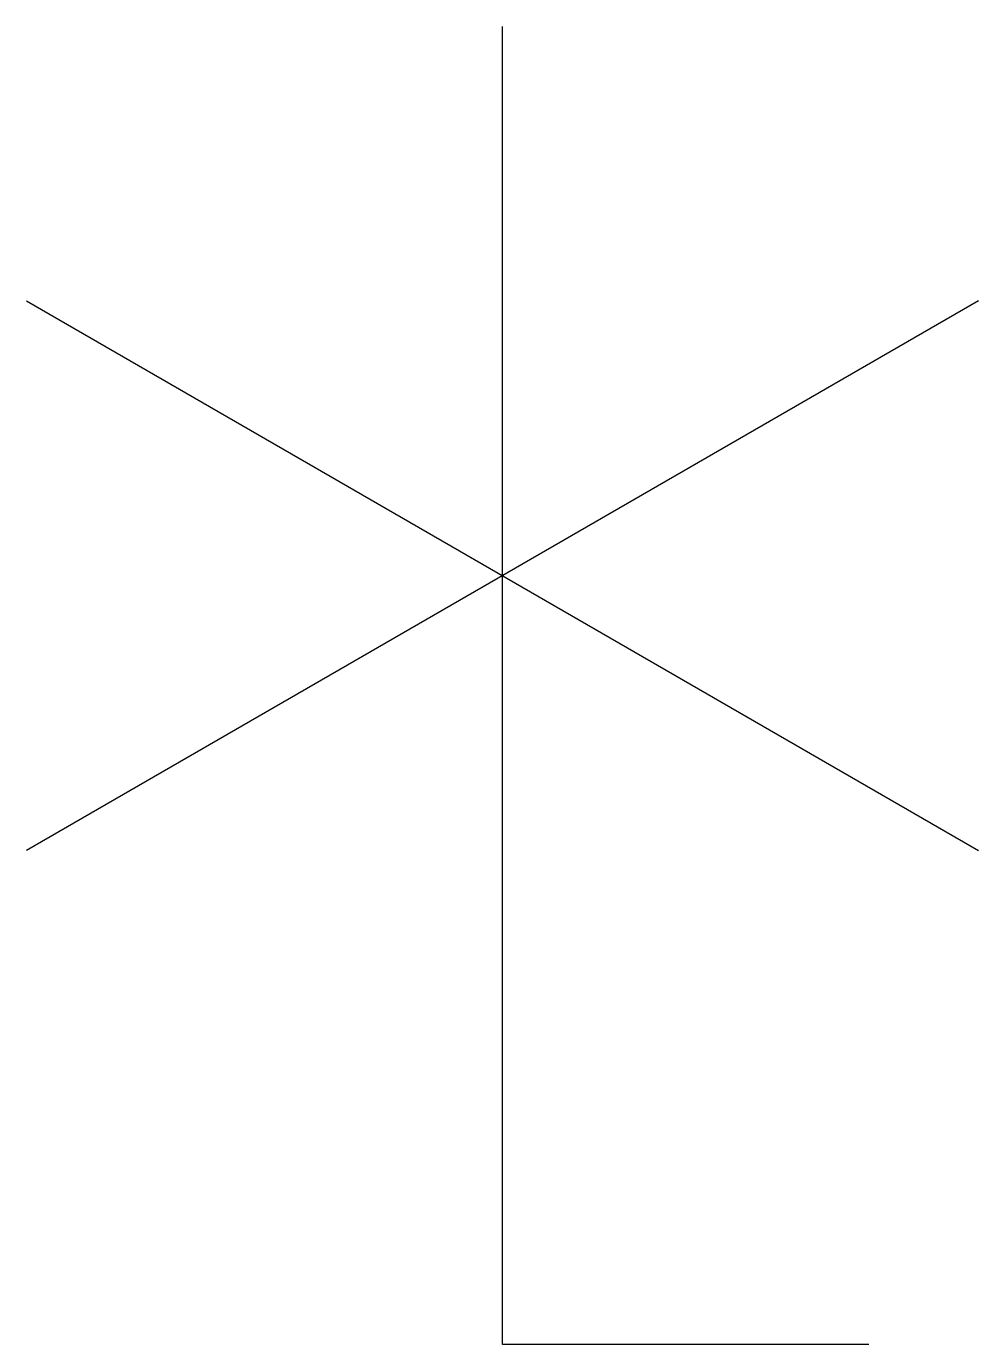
# Model space of a CAD drawing. Extents: x -1.3 to 1.3, y 0 to 3.6.
import ezdxf

# ---------------------------------------------------------------- set-up
doc = ezdxf.new("R2010")
doc.units = 0
doc.layers.get('0').update_dxf_attribs({"linetype": 'CONTINUOUS'})

msp = doc.modelspace()

# ---------------------------------------------------------------- linework, layer by layer
at = {"color": 0}
for p, q in [((0, 2.3), (0, 3.6)), ((1.3, 2.8506), (-1.3, 1.3494)), ((-1.3, 2.8506), (1.3, 1.3494)), ((0, 0), (0, 2.3)), ((1, 0), (0, 0))]:
    msp.add_line(p, q, dxfattribs=at)

doc.saveas('drawing.dxf')
